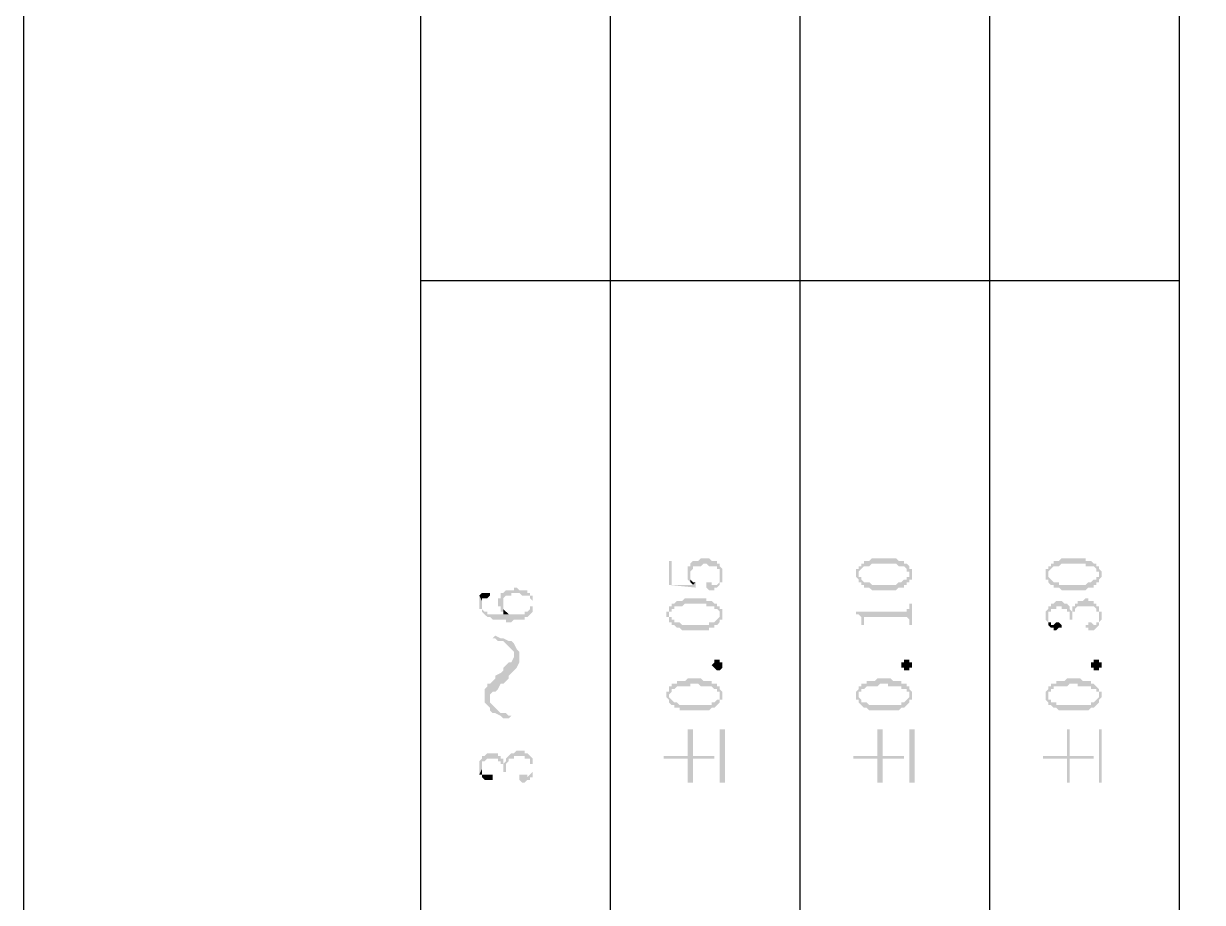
# Model space of a CAD drawing. Header units: millimetres. Extents: x 7018 to 13530, y 4187 to 5692.
# Drawn here: x 9826.37 to 9846.29, y 5007.17 to 5022.01 of the extents above; entities that cross this region are included whole.
import ezdxf

# ---------------------------------------------------------------- set-up
doc = ezdxf.new("R2010")
doc.units = ezdxf.units.MM

msp = doc.modelspace()

# ---------------------------------------------------------------- hatches: boundary and pattern name
at = {"transparency": 33554559}
for points in [[(9837.274, 5012.937), (9837.274, 5012.53), (9837.725, 5012.485), (9837.725, 5012.53), (9837.725, 5012.576), (9837.68, 5012.53), (9837.319, 5012.53), (9837.319, 5012.937)], [(9837.589, 5012.756), (9837.589, 5012.666), (9837.589, 5012.621), (9837.589, 5012.621), (9837.635, 5012.576), (9837.635, 5012.711), (9837.635, 5012.756), (9837.635, 5012.756), (9837.68, 5012.801), (9837.68, 5012.846), (9837.815, 5012.846), (9837.86, 5012.892), (9837.905, 5012.892), (9837.951, 5012.846), (9838.086, 5012.846), (9838.086, 5012.801), (9838.131, 5012.801), (9838.131, 5012.756), (9838.131, 5012.711), (9838.131, 5012.576), (9838.176, 5012.576), (9838.176, 5012.621), (9838.176, 5012.711), (9838.176, 5012.756), (9838.176, 5012.801), (9838.131, 5012.846), (9838.131, 5012.892), (9838.086, 5012.892), (9838.086, 5012.937), (9837.996, 5012.937), (9837.951, 5012.982), (9837.815, 5012.982), (9837.77, 5012.937), (9837.68, 5012.937), (9837.635, 5012.892), (9837.635, 5012.846), (9837.589, 5012.846), (9837.589, 5012.801)], [(9840.433, 5012.711), (9840.433, 5012.666), (9840.433, 5012.666), (9840.478, 5012.621), (9840.478, 5012.576), (9840.478, 5012.711), (9840.478, 5012.756), (9840.478, 5012.756), (9840.523, 5012.801), (9840.523, 5012.801), (9840.568, 5012.846), (9840.658, 5012.846), (9840.704, 5012.892), (9841.11, 5012.892), (9841.155, 5012.846), (9841.245, 5012.846), (9841.29, 5012.801), (9841.29, 5012.756), (9841.335, 5012.756), (9841.335, 5012.711), (9841.335, 5012.846), (9841.335, 5012.846), (9841.29, 5012.892), (9841.245, 5012.892), (9841.245, 5012.937), (9841.155, 5012.937), (9841.11, 5012.982), (9840.704, 5012.982), (9840.658, 5012.937), (9840.568, 5012.937), (9840.568, 5012.892), (9840.523, 5012.892), (9840.523, 5012.846), (9840.478, 5012.846), (9840.478, 5012.801), (9840.433, 5012.801), (9840.433, 5012.756), (9840.433, 5012.756)], [(9840.478, 5012.576), (9840.523, 5012.576), (9840.523, 5012.53), (9840.568, 5012.53), (9840.568, 5012.485), (9840.658, 5012.485), (9840.704, 5012.44), (9841.11, 5012.44), (9841.155, 5012.485), (9841.245, 5012.485), (9841.245, 5012.53), (9841.29, 5012.53), (9841.29, 5012.576), (9841.335, 5012.576), (9841.335, 5012.621), (9841.381, 5012.621), (9841.381, 5012.666), (9841.381, 5012.711), (9841.381, 5012.756), (9841.381, 5012.801), (9841.335, 5012.801), (9841.335, 5012.846), (9841.335, 5012.711), (9841.335, 5012.666), (9841.29, 5012.666), (9841.29, 5012.621), (9841.245, 5012.621), (9841.2, 5012.576), (9841.155, 5012.576), (9841.11, 5012.53), (9840.704, 5012.53), (9840.658, 5012.576), (9840.568, 5012.576), (9840.523, 5012.621), (9840.523, 5012.666), (9840.478, 5012.666), (9840.478, 5012.711), (9840.478, 5012.711)], [(9843.637, 5012.711), (9843.637, 5012.666), (9843.637, 5012.621), (9843.682, 5012.621), (9843.682, 5012.576), (9843.682, 5012.711), (9843.682, 5012.756), (9843.682, 5012.756), (9843.727, 5012.801), (9843.727, 5012.801), (9843.773, 5012.846), (9843.863, 5012.846), (9843.908, 5012.892), (9844.314, 5012.892), (9844.314, 5012.846), (9844.45, 5012.846), (9844.495, 5012.801), (9844.495, 5012.756), (9844.54, 5012.756), (9844.54, 5012.711), (9844.54, 5012.846), (9844.495, 5012.846), (9844.495, 5012.892), (9844.45, 5012.892), (9844.404, 5012.937), (9844.314, 5012.937), (9844.314, 5012.982), (9843.908, 5012.982), (9843.863, 5012.937), (9843.773, 5012.937), (9843.773, 5012.892), (9843.727, 5012.892), (9843.727, 5012.846), (9843.682, 5012.846), (9843.682, 5012.801), (9843.637, 5012.801), (9843.637, 5012.756), (9843.637, 5012.756)], [(9843.682, 5012.576), (9843.682, 5012.576), (9843.727, 5012.53), (9843.773, 5012.53), (9843.773, 5012.485), (9843.863, 5012.485), (9843.908, 5012.44), (9844.314, 5012.44), (9844.359, 5012.485), (9844.45, 5012.485), (9844.45, 5012.53), (9844.495, 5012.53), (9844.495, 5012.576), (9844.54, 5012.576), (9844.54, 5012.621), (9844.54, 5012.621), (9844.585, 5012.666), (9844.585, 5012.711), (9844.585, 5012.756), (9844.585, 5012.756), (9844.54, 5012.801), (9844.54, 5012.846), (9844.54, 5012.711), (9844.54, 5012.666), (9844.495, 5012.666), (9844.495, 5012.621), (9844.45, 5012.621), (9844.404, 5012.576), (9844.359, 5012.576), (9844.314, 5012.53), (9843.863, 5012.53), (9843.863, 5012.576), (9843.773, 5012.576), (9843.727, 5012.621), (9843.727, 5012.621), (9843.682, 5012.666), (9843.682, 5012.711), (9843.682, 5012.711)], [(9837.635, 5012.576), (9837.635, 5012.576), (9837.68, 5012.53), (9837.68, 5012.53), (9837.725, 5012.576), (9837.68, 5012.576), (9837.635, 5012.621), (9837.635, 5012.666), (9837.635, 5012.711)], [(9837.905, 5012.53), (9837.905, 5012.485), (9837.905, 5012.485), (9837.951, 5012.44), (9838.041, 5012.44), (9838.041, 5012.485), (9838.086, 5012.485), (9838.131, 5012.53), (9838.131, 5012.711), (9838.131, 5012.621), (9838.131, 5012.576), (9838.131, 5012.576), (9838.086, 5012.53), (9837.996, 5012.53), (9837.996, 5012.576), (9837.905, 5012.576)], [(9834.385, 5012.215), (9834.385, 5012.169), (9834.43, 5012.169), (9834.43, 5012.124), (9834.43, 5012.079), (9834.475, 5012.079), (9834.475, 5012.26), (9834.475, 5012.305), (9834.475, 5012.305), (9834.52, 5012.35), (9834.611, 5012.35), (9834.611, 5012.395), (9834.746, 5012.395), (9834.791, 5012.35), (9834.927, 5012.35), (9834.927, 5012.305), (9834.927, 5012.305), (9834.972, 5012.26), (9834.972, 5012.079), (9834.972, 5012.124), (9834.972, 5012.169), (9834.972, 5012.215), (9834.972, 5012.26), (9834.972, 5012.305), (9834.972, 5012.35), (9834.927, 5012.35), (9834.927, 5012.395), (9834.882, 5012.395), (9834.882, 5012.44), (9834.746, 5012.44), (9834.701, 5012.485), (9834.656, 5012.485), (9834.656, 5012.44), (9834.52, 5012.44), (9834.475, 5012.395), (9834.43, 5012.395), (9834.43, 5012.35), (9834.43, 5012.305), (9834.385, 5012.305), (9834.385, 5012.26)], [(9834.069, 5012.35), (9834.114, 5012.26), (9834.114, 5012.305), (9834.205, 5012.305), (9834.25, 5012.35), (9834.25, 5012.395), (9834.114, 5012.395)], [(9834.069, 5012.26), (9834.069, 5012.215), (9834.069, 5012.169), (9834.069, 5012.124), (9834.114, 5012.124), (9834.114, 5012.079), (9834.114, 5012.079), (9834.159, 5012.034), (9834.159, 5012.034), (9834.205, 5011.989), (9834.25, 5011.989), (9834.295, 5011.944), (9834.52, 5011.944), (9834.52, 5011.899), (9834.611, 5011.899), (9834.656, 5011.944), (9834.836, 5011.944), (9834.836, 5011.989), (9834.882, 5011.989), (9834.927, 5012.034), (9834.927, 5012.034), (9834.972, 5012.079), (9834.972, 5012.215), (9834.972, 5012.169), (9834.927, 5012.169), (9834.927, 5012.124), (9834.927, 5012.124), (9834.882, 5012.079), (9834.836, 5012.079), (9834.836, 5012.034), (9834.205, 5012.034), (9834.205, 5012.079), (9834.159, 5012.079), (9834.114, 5012.124), (9834.114, 5012.169), (9834.114, 5012.26), (9834.069, 5012.35)], [(9837.228, 5012.034), (9837.228, 5011.989), (9837.274, 5011.989), (9837.274, 5011.944), (9837.274, 5011.899), (9837.274, 5012.034), (9837.274, 5012.079), (9837.319, 5012.079), (9837.319, 5012.124), (9837.364, 5012.124), (9837.364, 5012.169), (9837.499, 5012.169), (9837.544, 5012.215), (9837.905, 5012.215), (9837.905, 5012.169), (9838.041, 5012.169), (9838.041, 5012.124), (9838.086, 5012.124), (9838.131, 5012.079), (9838.131, 5012.034), (9838.131, 5012.169), (9838.086, 5012.169), (9838.086, 5012.215), (9838.041, 5012.215), (9837.996, 5012.26), (9837.905, 5012.26), (9837.905, 5012.305), (9837.544, 5012.305), (9837.499, 5012.26), (9837.409, 5012.26), (9837.364, 5012.215), (9837.319, 5012.215), (9837.319, 5012.169), (9837.274, 5012.169), (9837.274, 5012.124), (9837.274, 5012.079), (9837.228, 5012.079)], [(9843.637, 5012.034), (9843.637, 5011.989), (9843.637, 5011.944), (9843.637, 5011.944), (9843.682, 5011.899), (9843.682, 5011.989), (9843.682, 5012.034), (9843.682, 5012.079), (9843.727, 5012.079), (9843.727, 5012.124), (9843.818, 5012.124), (9843.818, 5012.169), (9843.908, 5012.169), (9843.908, 5012.124), (9843.998, 5012.124), (9843.998, 5012.079), (9844.043, 5012.079), (9844.043, 5011.989), (9844.043, 5011.944), (9844.088, 5011.944), (9844.088, 5011.989), (9844.088, 5012.079), (9844.134, 5012.079), (9844.134, 5012.124), (9844.134, 5012.124), (9844.179, 5012.169), (9844.45, 5012.169), (9844.495, 5012.124), (9844.495, 5012.079), (9844.54, 5012.079), (9844.54, 5012.034), (9844.54, 5011.989), (9844.54, 5012.169), (9844.495, 5012.169), (9844.495, 5012.215), (9844.45, 5012.215), (9844.45, 5012.26), (9844.359, 5012.26), (9844.359, 5012.305), (9844.314, 5012.305), (9844.269, 5012.26), (9844.179, 5012.26), (9844.179, 5012.215), (9844.134, 5012.215), (9844.134, 5012.169), (9844.088, 5012.169), (9844.088, 5012.124), (9844.088, 5012.079), (9844.043, 5012.124), (9844.043, 5012.169), (9844.043, 5012.169), (9843.998, 5012.215), (9843.953, 5012.215), (9843.908, 5012.26), (9843.818, 5012.26), (9843.773, 5012.215), (9843.727, 5012.215), (9843.727, 5012.169), (9843.682, 5012.169), (9843.682, 5012.124), (9843.682, 5012.124), (9843.637, 5012.079)], [(9834.475, 5012.079), (9834.475, 5012.034), (9834.566, 5012.034), (9834.52, 5012.079), (9834.52, 5012.079), (9834.475, 5012.124), (9834.475, 5012.215), (9834.475, 5012.215)], [(9837.274, 5011.899), (9837.319, 5011.899), (9837.319, 5011.853), (9837.364, 5011.853), (9837.409, 5011.808), (9837.454, 5011.808), (9837.499, 5011.763), (9837.951, 5011.763), (9837.951, 5011.808), (9838.041, 5011.808), (9838.041, 5011.853), (9838.086, 5011.853), (9838.131, 5011.899), (9838.131, 5011.944), (9838.176, 5011.944), (9838.176, 5011.989), (9838.176, 5012.034), (9838.176, 5012.079), (9838.176, 5012.124), (9838.131, 5012.124), (9838.131, 5012.169), (9838.131, 5011.989), (9838.131, 5011.989), (9838.086, 5011.944), (9838.086, 5011.944), (9838.041, 5011.899), (9837.951, 5011.899), (9837.951, 5011.853), (9837.499, 5011.853), (9837.454, 5011.899), (9837.364, 5011.899), (9837.364, 5011.944), (9837.319, 5011.944), (9837.319, 5011.989), (9837.274, 5011.989), (9837.274, 5012.034)], [(9840.433, 5012.079), (9840.433, 5012.034), (9840.478, 5012.034), (9840.523, 5011.989), (9840.523, 5011.899), (9840.523, 5011.853), (9840.568, 5011.853), (9840.568, 5011.944), (9840.568, 5011.989), (9841.29, 5011.989), (9841.335, 5011.944), (9841.335, 5011.853), (9841.381, 5011.853), (9841.381, 5012.215), (9841.335, 5012.215), (9841.335, 5012.169), (9841.335, 5012.124), (9841.29, 5012.124), (9841.29, 5012.079), (9841.245, 5012.079)], [(9844.314, 5011.808), (9844.359, 5011.808), (9844.359, 5011.763), (9844.45, 5011.763), (9844.495, 5011.808), (9844.495, 5011.808), (9844.54, 5011.853), (9844.54, 5011.899), (9844.54, 5011.899), (9844.585, 5011.944), (9844.585, 5011.989), (9844.585, 5012.034), (9844.585, 5012.079), (9844.54, 5012.079), (9844.54, 5012.169), (9844.54, 5011.989), (9844.54, 5011.944), (9844.54, 5011.899), (9844.495, 5011.899), (9844.495, 5011.853), (9844.45, 5011.853), (9844.404, 5011.899), (9844.359, 5011.899), (9844.359, 5011.853), (9844.314, 5011.853)], [(9843.682, 5011.899), (9843.682, 5011.853), (9843.682, 5011.853), (9843.727, 5011.808), (9843.773, 5011.808), (9843.773, 5011.763), (9843.818, 5011.763), (9843.863, 5011.808), (9843.908, 5011.808), (9843.908, 5011.853), (9843.908, 5011.853), (9843.863, 5011.899), (9843.818, 5011.899), (9843.773, 5011.853), (9843.727, 5011.853), (9843.727, 5011.899), (9843.682, 5011.899), (9843.682, 5011.989), (9843.682, 5011.989)], [(9834.295, 5011.628), (9834.34, 5011.628), (9834.385, 5011.583), (9834.475, 5011.583), (9834.52, 5011.538), (9834.566, 5011.492), (9834.566, 5011.492), (9834.611, 5011.447), (9834.656, 5011.402), (9834.656, 5011.086), (9834.656, 5011.086), (9834.701, 5011.131), (9834.746, 5011.222), (9834.746, 5011.402), (9834.701, 5011.447), (9834.656, 5011.538), (9834.656, 5011.538), (9834.611, 5011.583), (9834.566, 5011.583), (9834.475, 5011.628), (9834.43, 5011.628), (9834.34, 5011.673)], [(9834.159, 5010.635), (9834.159, 5010.545), (9834.205, 5010.499), (9834.25, 5010.454), (9834.25, 5010.68), (9834.295, 5010.725), (9834.34, 5010.725), (9834.385, 5010.77), (9834.43, 5010.861), (9834.475, 5010.861), (9834.52, 5010.906), (9834.566, 5010.951), (9834.566, 5010.996), (9834.611, 5011.041), (9834.656, 5011.086), (9834.656, 5011.357), (9834.656, 5011.312), (9834.611, 5011.222), (9834.566, 5011.222), (9834.52, 5011.176), (9834.475, 5011.131), (9834.475, 5011.086), (9834.43, 5011.041), (9834.34, 5010.996), (9834.34, 5010.951), (9834.295, 5010.906), (9834.25, 5010.861), (9834.205, 5010.861), (9834.205, 5010.815), (9834.159, 5010.77), (9834.159, 5010.68)], [(9838.176, 5011.176), (9838.176, 5011.131), (9838.176, 5011.131), (9838.131, 5011.086), (9838.086, 5011.086), (9838.041, 5011.131), (9838.041, 5011.131), (9837.996, 5011.176), (9837.996, 5011.176), (9838.041, 5011.222), (9838.041, 5011.267), (9838.131, 5011.267), (9838.131, 5011.222), (9838.176, 5011.222), (9838.176, 5011.176)], [(9841.381, 5011.176), (9841.381, 5011.131), (9841.335, 5011.131), (9841.335, 5011.086), (9841.245, 5011.086), (9841.245, 5011.131), (9841.2, 5011.131), (9841.2, 5011.176), (9841.2, 5011.222), (9841.245, 5011.222), (9841.245, 5011.267), (9841.335, 5011.267), (9841.335, 5011.222), (9841.381, 5011.222), (9841.381, 5011.176)], [(9844.585, 5011.176), (9844.585, 5011.131), (9844.54, 5011.131), (9844.54, 5011.086), (9844.45, 5011.086), (9844.45, 5011.131), (9844.404, 5011.131), (9844.404, 5011.176), (9844.404, 5011.222), (9844.45, 5011.222), (9844.45, 5011.267), (9844.54, 5011.267), (9844.54, 5011.222), (9844.585, 5011.222), (9844.585, 5011.176)], [(9837.228, 5010.68), (9837.228, 5010.635), (9837.228, 5010.635), (9837.274, 5010.59), (9837.274, 5010.545), (9837.274, 5010.68), (9837.274, 5010.68), (9837.319, 5010.725), (9837.319, 5010.77), (9837.364, 5010.77), (9837.409, 5010.815), (9837.635, 5010.815), (9837.635, 5010.861), (9837.77, 5010.861), (9837.815, 5010.815), (9837.996, 5010.815), (9838.041, 5010.77), (9838.086, 5010.77), (9838.086, 5010.725), (9838.131, 5010.725), (9838.131, 5010.68), (9838.131, 5010.815), (9838.086, 5010.815), (9838.086, 5010.861), (9837.996, 5010.861), (9837.996, 5010.906), (9837.86, 5010.906), (9837.815, 5010.951), (9837.589, 5010.951), (9837.544, 5010.906), (9837.409, 5010.906), (9837.409, 5010.861), (9837.319, 5010.861), (9837.319, 5010.815), (9837.274, 5010.815), (9837.274, 5010.77), (9837.274, 5010.725), (9837.228, 5010.725)], [(9840.433, 5010.68), (9840.433, 5010.635), (9840.433, 5010.59), (9840.478, 5010.59), (9840.478, 5010.545), (9840.478, 5010.68), (9840.478, 5010.725), (9840.523, 5010.725), (9840.523, 5010.77), (9840.568, 5010.77), (9840.613, 5010.815), (9840.794, 5010.815), (9840.839, 5010.861), (9840.974, 5010.861), (9840.974, 5010.815), (9841.2, 5010.815), (9841.2, 5010.77), (9841.29, 5010.77), (9841.29, 5010.725), (9841.335, 5010.725), (9841.335, 5010.68), (9841.335, 5010.815), (9841.29, 5010.815), (9841.29, 5010.861), (9841.2, 5010.861), (9841.2, 5010.906), (9841.065, 5010.906), (9841.02, 5010.951), (9840.794, 5010.951), (9840.749, 5010.906), (9840.613, 5010.906), (9840.613, 5010.861), (9840.523, 5010.861), (9840.523, 5010.815), (9840.478, 5010.815), (9840.478, 5010.77), (9840.478, 5010.77), (9840.433, 5010.725)], [(9843.637, 5010.68), (9843.637, 5010.635), (9843.637, 5010.59), (9843.637, 5010.59), (9843.682, 5010.545), (9843.682, 5010.68), (9843.682, 5010.725), (9843.727, 5010.725), (9843.727, 5010.77), (9843.773, 5010.77), (9843.773, 5010.815), (9843.998, 5010.815), (9844.043, 5010.861), (9844.179, 5010.861), (9844.179, 5010.815), (9844.404, 5010.815), (9844.404, 5010.77), (9844.495, 5010.77), (9844.495, 5010.725), (9844.54, 5010.725), (9844.54, 5010.68), (9844.54, 5010.77), (9844.495, 5010.815), (9844.495, 5010.815), (9844.45, 5010.861), (9844.404, 5010.861), (9844.404, 5010.906), (9844.269, 5010.906), (9844.224, 5010.951), (9843.998, 5010.951), (9843.953, 5010.906), (9843.818, 5010.906), (9843.818, 5010.861), (9843.727, 5010.861), (9843.727, 5010.815), (9843.682, 5010.815), (9843.682, 5010.77), (9843.682, 5010.77), (9843.637, 5010.725)], [(9837.274, 5010.545), (9837.319, 5010.499), (9837.364, 5010.499), (9837.364, 5010.454), (9837.454, 5010.454), (9837.454, 5010.409), (9837.951, 5010.409), (9837.996, 5010.454), (9838.041, 5010.454), (9838.086, 5010.499), (9838.086, 5010.499), (9838.131, 5010.545), (9838.131, 5010.59), (9838.176, 5010.59), (9838.176, 5010.635), (9838.176, 5010.68), (9838.176, 5010.725), (9838.176, 5010.725), (9838.131, 5010.77), (9838.131, 5010.635), (9838.131, 5010.59), (9838.086, 5010.59), (9838.041, 5010.545), (9837.996, 5010.545), (9837.996, 5010.499), (9837.454, 5010.499), (9837.409, 5010.545), (9837.364, 5010.545), (9837.319, 5010.59), (9837.319, 5010.59), (9837.274, 5010.635), (9837.274, 5010.68)], [(9840.478, 5010.545), (9840.523, 5010.499), (9840.523, 5010.499), (9840.568, 5010.454), (9840.613, 5010.454), (9840.658, 5010.409), (9841.155, 5010.409), (9841.2, 5010.454), (9841.245, 5010.454), (9841.29, 5010.499), (9841.29, 5010.499), (9841.335, 5010.545), (9841.335, 5010.59), (9841.381, 5010.59), (9841.381, 5010.635), (9841.381, 5010.68), (9841.381, 5010.725), (9841.381, 5010.725), (9841.335, 5010.77), (9841.335, 5010.635), (9841.335, 5010.635), (9841.29, 5010.59), (9841.29, 5010.59), (9841.245, 5010.545), (9841.2, 5010.545), (9841.2, 5010.499), (9840.658, 5010.499), (9840.613, 5010.545), (9840.523, 5010.545), (9840.523, 5010.59), (9840.523, 5010.59), (9840.478, 5010.635), (9840.478, 5010.68)], [(9843.682, 5010.545), (9843.682, 5010.499), (9843.727, 5010.499), (9843.773, 5010.454), (9843.818, 5010.454), (9843.863, 5010.409), (9844.359, 5010.409), (9844.404, 5010.454), (9844.45, 5010.454), (9844.495, 5010.499), (9844.495, 5010.499), (9844.54, 5010.545), (9844.54, 5010.59), (9844.54, 5010.59), (9844.585, 5010.635), (9844.585, 5010.68), (9844.585, 5010.725), (9844.54, 5010.725), (9844.54, 5010.77), (9844.54, 5010.635), (9844.54, 5010.635), (9844.495, 5010.59), (9844.495, 5010.59), (9844.45, 5010.545), (9844.404, 5010.545), (9844.404, 5010.499), (9843.818, 5010.499), (9843.818, 5010.545), (9843.727, 5010.545), (9843.727, 5010.59), (9843.682, 5010.59), (9843.682, 5010.635), (9843.682, 5010.68)], [(9834.25, 5010.454), (9834.25, 5010.409), (9834.295, 5010.364), (9834.34, 5010.364), (9834.43, 5010.319), (9834.475, 5010.274), (9834.566, 5010.274), (9834.611, 5010.319), (9834.566, 5010.319), (9834.52, 5010.364), (9834.43, 5010.364), (9834.385, 5010.409), (9834.34, 5010.454), (9834.34, 5010.454), (9834.295, 5010.499), (9834.25, 5010.545), (9834.25, 5010.59)], [(9837.183, 5009.642), (9837.183, 5009.597), (9837.589, 5009.597), (9837.589, 5009.191), (9837.68, 5009.191), (9837.68, 5009.597), (9838.041, 5009.597), (9838.041, 5009.642), (9837.68, 5009.642), (9837.68, 5010.093), (9837.589, 5010.093), (9837.589, 5009.642)], [(9838.221, 5009.191), (9838.221, 5010.093), (9838.131, 5010.093), (9838.131, 5009.191)], [(9840.388, 5009.642), (9840.388, 5009.597), (9840.794, 5009.597), (9840.794, 5009.191), (9840.884, 5009.191), (9840.884, 5009.597), (9841.245, 5009.597), (9841.245, 5009.642), (9840.884, 5009.642), (9840.884, 5010.093), (9840.794, 5010.093), (9840.794, 5009.642)], [(9841.426, 5009.191), (9841.426, 5010.093), (9841.335, 5010.093), (9841.335, 5009.191)], [(9843.592, 5009.642), (9843.592, 5009.597), (9843.998, 5009.597), (9843.998, 5009.191), (9844.043, 5009.191), (9844.043, 5009.597), (9844.45, 5009.597), (9844.45, 5009.642), (9844.043, 5009.642), (9844.043, 5010.093), (9843.998, 5010.093), (9843.998, 5009.642)], [(9844.585, 5009.191), (9844.585, 5010.093), (9844.54, 5010.093), (9844.54, 5009.191)], [(9834.069, 5009.461), (9834.069, 5009.371), (9834.069, 5009.326), (9834.114, 5009.416), (9834.114, 5009.461), (9834.114, 5009.507), (9834.114, 5009.552), (9834.159, 5009.552), (9834.205, 5009.597), (9834.385, 5009.597), (9834.385, 5009.552), (9834.43, 5009.552), (9834.43, 5009.507), (9834.475, 5009.507), (9834.475, 5009.461), (9834.475, 5009.371), (9834.52, 5009.371), (9834.52, 5009.461), (9834.52, 5009.507), (9834.52, 5009.507), (9834.566, 5009.552), (9834.566, 5009.597), (9834.656, 5009.597), (9834.656, 5009.642), (9834.836, 5009.642), (9834.836, 5009.597), (9834.927, 5009.597), (9834.927, 5009.552), (9834.927, 5009.507), (9834.972, 5009.507), (9834.972, 5009.416), (9834.972, 5009.597), (9834.972, 5009.597), (9834.927, 5009.642), (9834.927, 5009.642), (9834.882, 5009.687), (9834.836, 5009.687), (9834.836, 5009.732), (9834.701, 5009.732), (9834.656, 5009.687), (9834.611, 5009.687), (9834.566, 5009.642), (9834.566, 5009.642), (9834.52, 5009.597), (9834.52, 5009.552), (9834.475, 5009.507), (9834.475, 5009.552), (9834.475, 5009.597), (9834.43, 5009.597), (9834.43, 5009.642), (9834.385, 5009.642), (9834.385, 5009.687), (9834.205, 5009.687), (9834.159, 5009.642), (9834.114, 5009.642), (9834.114, 5009.597), (9834.114, 5009.597), (9834.069, 5009.552)], [(9834.746, 5009.281), (9834.746, 5009.236), (9834.746, 5009.236), (9834.791, 5009.191), (9834.836, 5009.191), (9834.882, 5009.236), (9834.927, 5009.236), (9834.927, 5009.281), (9834.972, 5009.281), (9834.972, 5009.326), (9834.972, 5009.371), (9834.972, 5009.461), (9834.972, 5009.507), (9834.972, 5009.552), (9834.972, 5009.597), (9834.972, 5009.416), (9834.972, 5009.371), (9834.927, 5009.326), (9834.927, 5009.326), (9834.882, 5009.281), (9834.882, 5009.326), (9834.746, 5009.326)], [(9834.069, 5009.326), (9834.114, 5009.326), (9834.114, 5009.281), (9834.114, 5009.281), (9834.159, 5009.236), (9834.295, 5009.236), (9834.295, 5009.281), (9834.295, 5009.326), (9834.114, 5009.326), (9834.114, 5009.371), (9834.114, 5009.416), (9834.114, 5009.416)]]:
    msp.add_hatch(color=256, dxfattribs=at).paths.add_polyline_path(points)

# ---------------------------------------------------------------- linework, layer by layer
msp.add_line((9833.076, 5242.873), (9833.076, 4956.132))
msp.add_lwpolyline([(10246.37, 4951.873), (10246.37, 5248.873), (9826.37, 5248.873), (9826.37, 4951.873)], close=True)
for points in [[(9845.894, 5242.873), (9845.894, 4956.132)], [(9836.281, 5070.48), (9836.281, 4977.463)], [(9839.485, 5070.48), (9839.485, 4977.463)], [(9842.689, 5070.48), (9842.689, 4977.463)], [(9833.076, 5017.676), (9845.894, 5017.676)]]:
    msp.add_lwpolyline(points)

doc.saveas('drawing.dxf')
